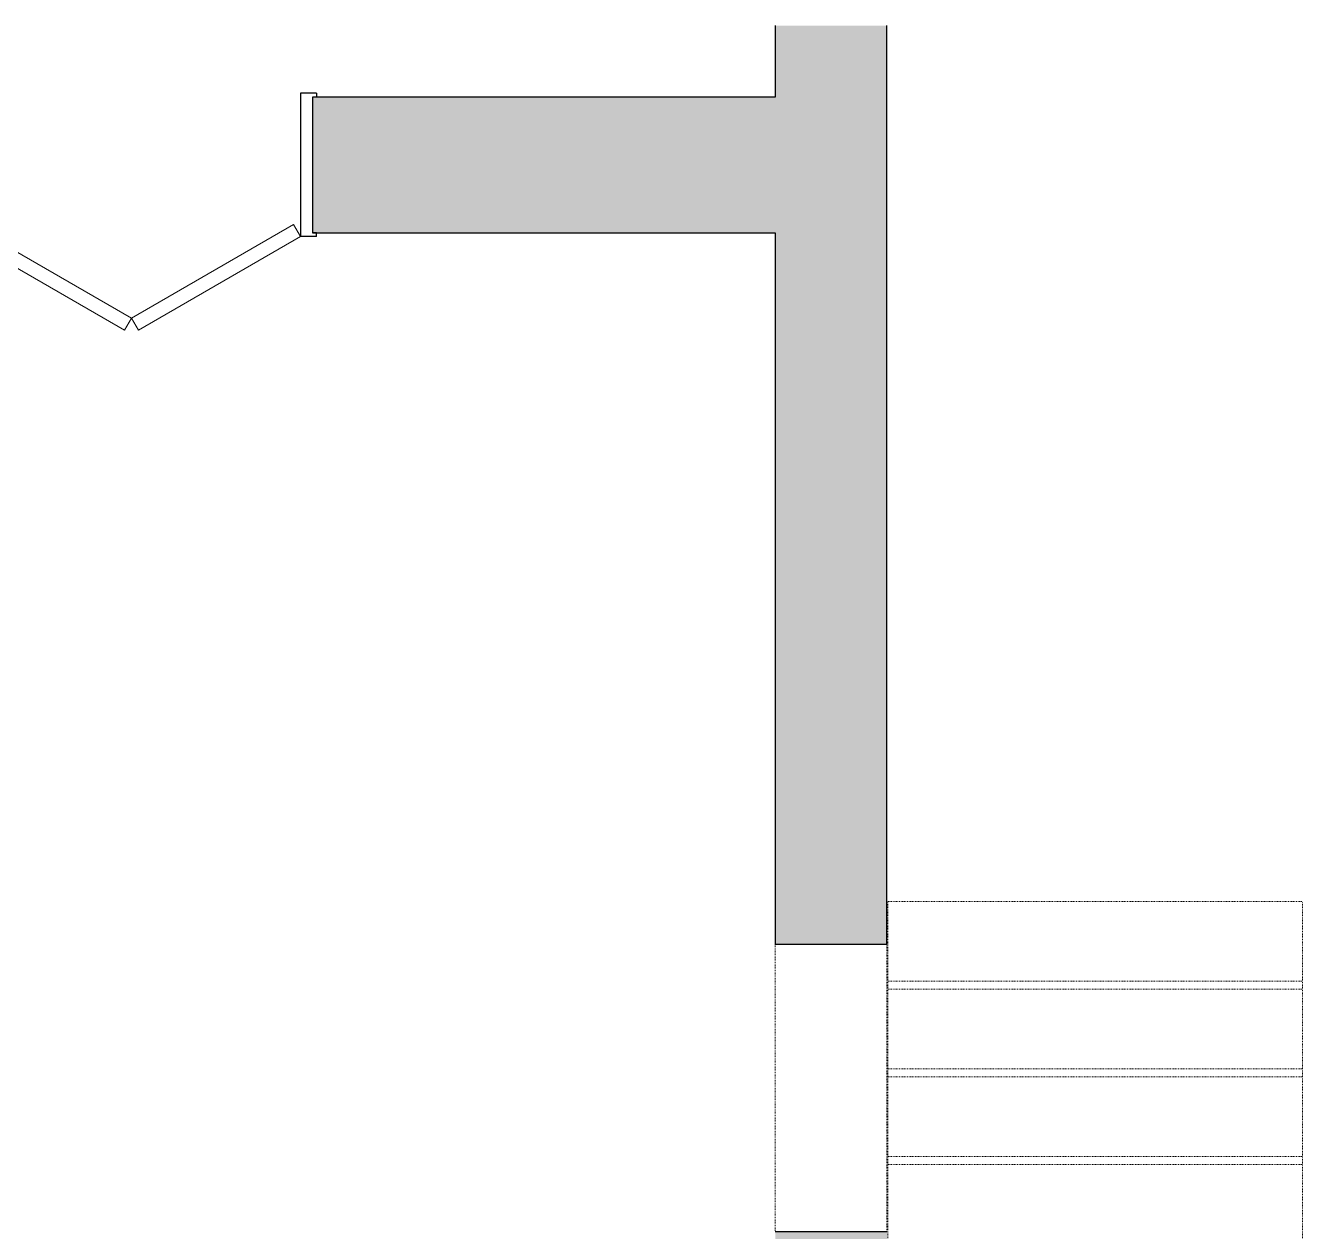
# Model space of a CAD drawing. Header units: inches. Extents: x -1176 to 1551, y -3558 to 978.
# Drawn here: x -453 to -292.8, y 193.9 to 345.3 of the extents above; entities that cross this region are included whole.
import ezdxf

# ---------------------------------------------------------------- set-up
doc = ezdxf.new("R2010")
doc.units = ezdxf.units.IN
doc.header["$MEASUREMENT"] = 0
doc.linetypes.add('Overhead', pattern=[0.15625, 0.09375, -0.0625])
doc.linetypes.add('Overhead 1_16_', pattern=[0.101562, 0.0625, -0.039062])
for name, color, linetype, lineweight in [('A-DETL-GENF', 92, 'Continuous', 18), ('A-DETL-MEDM', 33, 'Continuous', 18), ('A-DOOR', 31, 'Continuous', 18), ('A-DOOR-FRAM', 31, 'Continuous', 30), ('A-WALL', 113, 'Continuous', 18), ('A-WALL-PATT', 111, 'Continuous', 18), ('S-STRS-MBND', 31, 'Continuous', 18)]:
    doc.layers.add(name, color=color, linetype=linetype, lineweight=lineweight)

# ---------------------------------------------------------------- blocks, each defined once
blk = doc.blocks.new('Door-Opening - D10 3_ X 8_-8256662-1st Floor Demo')
at = {"layer": 'A-DETL-GENF', "linetype": 'Overhead', "lineweight": 9}
for p, q in [((17.68, 7), (-18.32, 7)), ((-18.32, -7), (17.68, -7))]:
    blk.add_line(p, q, dxfattribs=at)
at = {"layer": 'A-DETL-MEDM', "lineweight": 30}
for p, q in [((-18.32, 7), (-18.32, -7)), ((17.68, -7), (17.68, 7))]:
    blk.add_line(p, q, dxfattribs=at)
blk = doc.blocks.new('Bifold_4 panel w Frame - Int-PB-F-WDMF-72_ x 84_ 3-8246497-1st Floor Demo')
at = {"layer": 'A-DOOR'}
for p, q in [((-46, 9), (-25.66, 20.75)), ((-45.13, 7.48), (-24.78, 19.23)), ((-24.78, 19.23), (-25.66, 20.75)), ((-24.78, 19.23), (-23.91, 20.75)), ((-4.44, 7.48), (-24.78, 19.23)), ((-3.56, 9), (-23.91, 20.75)), ((3.56, 9), (23.91, 20.75)), ((4.44, 7.48), (24.78, 19.23)), ((24.78, 19.23), (23.91, 20.75)), ((24.78, 19.23), (25.66, 20.75)), ((45.12, 7.48), (24.78, 19.23)), ((46, 9), (25.66, 20.75)), ((-46, 9), (-45.13, 7.48)), ((-3.56, 9), (-4.44, 7.48)), ((3.56, 9), (4.44, 7.48)), ((46, 9), (45.12, 7.48))]:
    blk.add_line(p, q, dxfattribs=at)
at = {"layer": 'A-DOOR-FRAM', "color": 8}
for p, q in [((-48, 9), (-46, 9)), ((-48, 9), (-48, 8.5)), ((-48, 8.5), (-47.5, 8.5)), ((-47.5, -8.5), (-47.5, 8.5)), ((-46, -9), (-46, 9)), ((46, -9), (46, 9)), ((46, 9), (48, 9)), ((47.5, 8.5), (48, 8.5)), ((47.5, -8.5), (47.5, 8.5)), ((48, 9), (48, 8.5)), ((-48, -8.5), (-47.5, -8.5)), ((-48, -9), (-48, -8.5)), ((-48, -9), (-46, -9)), ((46, -9), (48, -9)), ((47.5, -8.5), (48, -8.5)), ((48, -9), (48, -8.5))]:
    blk.add_line(p, q, dxfattribs=at)

msp = doc.modelspace()

# ---------------------------------------------------------------- hatches: boundary and pattern name
at = {"layer": 'A-WALL-PATT', "lineweight": 9}
h = msp.add_hatch(color=7, dxfattribs=at)
h.paths.add_polyline_path([(-357.03, 106.47), (-344.96, 106.47), (-344.96, 193.93), (-358.96, 193.93), (-358.96, 106.47)], flags=0)
h.paths.add_polyline_path([(-358.96, 229.93), (-344.96, 229.93), (-344.96, 345.25), (-358.96, 345.25), (-358.96, 268.45)], flags=0)
h.paths.add_polyline_path([(-358.96, 375.25), (-344.96, 375.25), (-344.96, 424.24), (-358.96, 424.24)], flags=0)
h.paths.add_polyline_path([(-344.96, 454.24), (-344.96, 543.68), (-358.96, 543.68), (-358.96, 454.24)], flags=0)
h = msp.add_hatch(color=7, dxfattribs=at)
h.paths.add_polyline_path([(-380.54, 319.26), (-358.96, 319.26), (-358.96, 336.26), (-417.01, 336.26), (-417.01, 319.26)], flags=0)
h.paths.add_polyline_path([(-512.01, 319.26), (-512.01, 336.26), (-570.07, 336.26), (-570.07, 319.26), (-568.61, 319.26)], flags=0)

# ---------------------------------------------------------------- linework, layer by layer
at = {"layer": 'A-WALL', "color": 8, "lineweight": 30}
for p, q in [((-358.96, 345.25), (-358.96, 336.26)), ((-344.96, 229.93), (-344.96, 345.25)), ((-358.96, 336.26), (-417.01, 336.26)), ((-417.01, 336.26), (-417.01, 319.26)), ((-417.01, 319.26), (-358.96, 319.26)), ((-358.96, 319.26), (-358.96, 229.93))]:
    msp.add_line(p, q, dxfattribs=at)
at = {"layer": 'S-STRS-MBND', "linetype": 'Overhead 1_16_', "lineweight": 9}
for p, q in [((-344.82, 235.32), (-292.82, 235.32)), ((-344.82, 158.32), (-344.82, 235.32)), ((-292.82, 158.32), (-292.82, 235.32)), ((-344.82, 225.32), (-292.82, 225.32)), ((-344.82, 224.32), (-292.82, 224.32)), ((-344.82, 214.32), (-292.82, 214.32)), ((-344.82, 213.32), (-292.82, 213.32)), ((-344.82, 203.32), (-292.82, 203.32)), ((-344.82, 202.32), (-292.82, 202.32))]:
    msp.add_line(p, q, dxfattribs=at)

# ---------------------------------------------------------------- block references
at = {"layer": 'A-DOOR'}
for name, p, rotation in [('Bifold_4 panel w Frame - Int-PB-F-WDMF-72_ x 84_ 3-8246497-1st Floor Demo', (-464.51, 327.76), 180), ('Door-Opening - D10 3_ X 8_-8256662-1st Floor Demo', (-351.96, 211.61), 269.9999999999999)]:
    msp.add_blockref(name, p, dxfattribs=dict(at, rotation=rotation))

doc.saveas('drawing.dxf')
